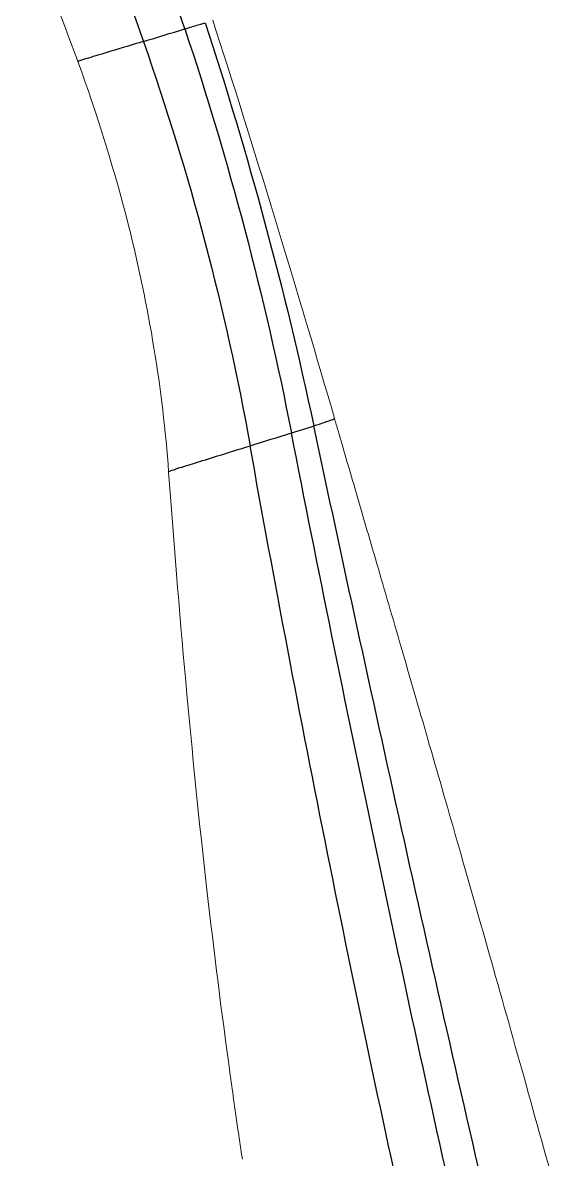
# Model space of a CAD drawing. Extents: x 9631 to 10472, y -18721 to -18126.
# Drawn here: x 10283.5 to 10331.9, y -18380.4 to -18277.9 of the extents above; entities that cross this region are included whole.
import ezdxf

# ---------------------------------------------------------------- set-up
doc = ezdxf.new("R2010")
doc.units = 0
doc.header["$MEASUREMENT"] = 0
doc.layers.get('0').update_dxf_attribs({"linetype": 'CONTINUOUS', "lineweight": 13})

msp = doc.modelspace()

# ---------------------------------------------------------------- linework, layer by layer
at = {"lineweight": -3}
for points in [[(10298.17, -18278.42), (10296.75, -18274.15), (10295.32, -18269.89), (10293.89, -18265.63)], [(10290.12, -18267.34), (10291.57, -18271.41), (10293, -18275.47), (10294.43, -18279.55)], [(10294.43, -18279.55), (10295.68, -18279.17), (10296.93, -18278.79), (10298.17, -18278.42)], [(10298.17, -18278.42), (10298.61, -18278.28), (10299.48, -18278.02), (10299.94, -18277.88), (10300.01, -18277.86)], [(10298.17, -18278.42), (10302.16, -18290.36), (10305.38, -18302.59), (10307.79, -18314.88)], [(10300.01, -18277.86), (10303.92, -18289.81), (10307.2, -18302), (10309.81, -18314.25)], [(10294.43, -18279.55), (10293.45, -18279.84), (10292.47, -18280.14), (10291.5, -18280.43)], [(10294.43, -18279.55), (10298.61, -18291.45), (10301.84, -18303.71), (10304.06, -18316.05)], [(10291.5, -18280.43), (10290.76, -18280.66), (10289.25, -18281.11), (10288.61, -18281.31), (10288.59, -18281.32)], [(10288.59, -18281.32), (10288.54, -18281.34), (10288.51, -18281.35), (10288.52, -18281.36)], [(10307.79, -18314.88), (10308.22, -18314.75), (10309.08, -18314.48), (10309.64, -18314.3), (10309.81, -18314.25)], [(10325.98, -18386.91), (10320.37, -18362.69), (10314.97, -18338.46), (10309.81, -18314.25)], [(10304.06, -18316.05), (10305.31, -18315.65), (10306.57, -18315.26), (10307.79, -18314.88)], [(10323.22, -18388.19), (10317.73, -18363.77), (10312.58, -18339.32), (10307.79, -18314.88)], [(10301.12, -18316.96), (10302.08, -18316.66), (10303.07, -18316.35), (10304.06, -18316.05)], [(10318.82, -18389.54), (10313.38, -18365.09), (10308.46, -18340.57), (10304.06, -18316.05)], [(10297.85, -18317.99), (10298.06, -18317.92), (10298.9, -18317.65), (10300.38, -18317.19), (10301.12, -18316.96)]]:
    msp.add_open_spline(points, degree=3, dxfattribs=at)
for points in [[(10288.52, -18281.36), (10287.26, -18277.97), (10284.91, -18271.63), (10283.54, -18267.94)], [(10300.69, -18277.62), (10304.09, -18288.08), (10308.64, -18303.1), (10311.68, -18313.58)], [(10311.68, -18313.58), (10311.79, -18313.95), (10311.89, -18314.31), (10312, -18314.67)], [(10328.81, -18373.17), (10329.83, -18376.84), (10330.85, -18380.52), (10331.87, -18384.2)]]:
    msp.add_open_spline(points, degree=3)
for points, knots in [([(10296.71, -18318.42), (10296.17, -18310.93), (10294.92, -18303.45), (10293.09, -18296.15), (10291.97, -18291.69), (10290.2, -18285.93), (10288.52, -18281.36)], [0.38639, 0.38639, 0.38639, 0.38639, 23.177889, 23.177889, 23.177889, 38.717801, 38.717801, 38.717801, 38.717801]), ([(10328.81, -18373.17), (10327.71, -18369.24), (10325.6, -18361.73), (10322.7, -18351.57), (10320.06, -18342.39), (10317.66, -18334.1), (10315.47, -18326.59), (10313.6, -18320.18), (10312.48, -18316.34), (10312, -18314.69)], [-62.061802, -62.061802, -62.061802, -62.061802, -53.19583, -44.329859, -35.463887, -26.597915, -17.731943, -8.865972, -1.618824, -1.618824, -1.618824, -1.618824]), ([(10302.27, -18372.87), (10301.5, -18367.28), (10300.8, -18361.69), (10298.81, -18344.34), (10297.57, -18330.25), (10296.71, -18318.42)], [22.397615, 22.397615, 22.397615, 22.397615, 39.779718, 39.779718, 76.627348, 76.627348, 76.627348, 76.627348]), ([(10302.27, -18372.87), (10302.39, -18373.7), (10302.5, -18374.54), (10302.62, -18375.37), (10302.86, -18377.07), (10303.1, -18378.76), (10303.36, -18380.45)], [55.359556, 55.359556, 55.359556, 55.359556, 57.891126, 57.891126, 57.891126, 63.018521, 63.018521, 63.018521, 63.018521])]:
    msp.add_open_spline(points, degree=3, knots=knots)
for points, knots in [([(10309.81, -18314.25), (10310.53, -18314.01), (10311.44, -18313.7), (10311.69, -18313.59), (10311.68, -18313.58)], [-10.142263, -10.142263, -10.142263, -10.142263, -4.00521, 0, 0, 0, 0]), ([(10297.85, -18317.99), (10297.38, -18318.15), (10296.82, -18318.35), (10296.7, -18318.41), (10296.71, -18318.42)], [-8.736726, -8.736726, -8.736726, -8.736726, -3.187979, 0, 0, 0, 0])]:
    msp.add_open_spline(points, degree=3, knots=knots, dxfattribs=at)

doc.saveas('drawing.dxf')
